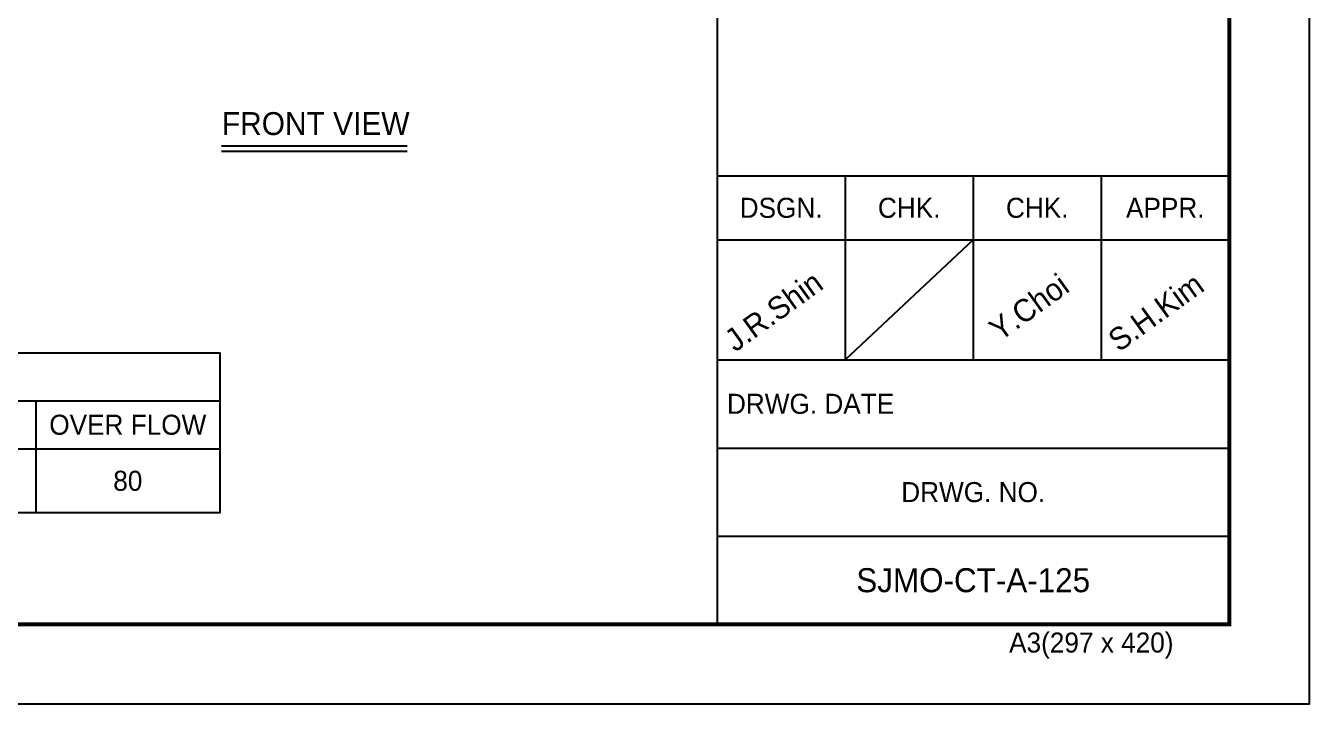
# Model space of a CAD drawing. Header units: millimetres. Extents: x -17070 to 60889, y -291348 to 42394.
# Drawn here: x 49658 to 60889, y 21599 to 27532 of the extents above; entities that cross this region are included whole.
import ezdxf
from ezdxf.enums import TextEntityAlignment as Align

# ---------------------------------------------------------------- set-up
doc = ezdxf.new("R2010")
doc.units = ezdxf.units.MM
for name, color, linetype in [('냉각탑_box', 1, 'Continuous'), ('냉각탑_form', 1, 'Continuous'), ('냉각탑_text', 3, 'Continuous')]:
    doc.layers.add(name, color=color, linetype=linetype)
doc.styles.add('돋움', font='Dotum.ttf')

msp = doc.modelspace()

# ---------------------------------------------------------------- linework, layer by layer
at = {"layer": 'Defpoints'}
msp.add_lwpolyline([(31481.5, 42393.7), (60888.7, 42393.7), (60888.7, 21598.6), (31481.5, 21598.6)], close=True, dxfattribs=at)
at = {"layer": '냉각탑_box'}
for p, q in [((51371.6, 26481.5), (52995, 26481.5)), ((51371.6, 26434.8), (52995, 26434.8)), ((45966.2, 24253.1), (51356.2, 24253.1)), ((49746.2, 24253.1), (49746.2, 23273.1)), ((36306.2, 23833.1), (51356.2, 23833.1))]:
    msp.add_line(p, q, dxfattribs=at)
msp.add_lwpolyline([(36306.2, 24673.1), (51356.2, 24673.1), (51356.2, 23273.1), (36306.2, 23273.1)], close=True, dxfattribs=at)
at = {"layer": '냉각탑_form'}
for p, q in [((55707.4, 34656.8), (55707.4, 22298.7)), ((55707.4, 26219.7), (60188.5, 26219.7)), ((56827.7, 26219.7), (56827.7, 24609.3)), ((57947.9, 26219.7), (57947.9, 24609.3)), ((59068.2, 26219.7), (59068.2, 24609.3)), ((55707.4, 25659.6), (60188.5, 25659.6)), ((57947.9, 25659.6), (56827.7, 24609.3)), ((55707.4, 24609.3), (60188.5, 24609.3)), ((55707.4, 23839.1), (60188.5, 23839.1)), ((55707.4, 23068.9), (60188.5, 23068.9))]:
    msp.add_line(p, q, dxfattribs=at)
at = {"layer": '냉각탑_form', "const_width": 35}
msp.add_lwpolyline([(32181.6, 41693.5), (32181.6, 22298.7), (60188.5, 22298.7), (60188.5, 41693.5)], close=True, dxfattribs=at)

# ---------------------------------------------------------------- texts
at = {"layer": '냉각탑_form', "style": '돋움'}
for s, p in [('DSGN.', (56267.5, 25939.6)), ('CHK.', (57387.8, 25939.6)), ('CHK.', (58508.1, 25939.6)), ('APPR.', (59628.3, 25939.6)), ('DRWG. NO.', (57947.9, 23454))]:
    msp.add_text(s, height=175.04, dxfattribs=at).set_placement(p, align=Align.MIDDLE_CENTER)
for s, height, p in [('DRWG. DATE', 175.04, (55793.6, 24138.6)), ('A3(297 x 420)', 175.043, (58262, 22051.1))]:
    msp.add_text(s, height=height, dxfattribs=at).set_placement(p)
at = {"layer": '냉각탑_text', "style": '돋움'}
for s, height, p in [('FRONT VIEW', 199.97, (52195.2, 26676.2)), ('OVER FLOW', 175, (50551.2, 24043.1)), ('80', 175, (50551.2, 23553.1)), ('SJMO-CT-A-125', 210.051, (57947.9, 22683.8))]:
    msp.add_text(s, height=height, dxfattribs=at).set_placement(p, align=Align.MIDDLE_CENTER)
for s, p in [('J.R.Shin', (55865.7, 24673.4)), ('Y.Choi', (58181, 24766.8)), ('S.H.Kim', (59222.2, 24673.4))]:
    msp.add_text(s, height=196.05, rotation=35.81856, dxfattribs=at).set_placement(p)

doc.saveas('drawing.dxf')
